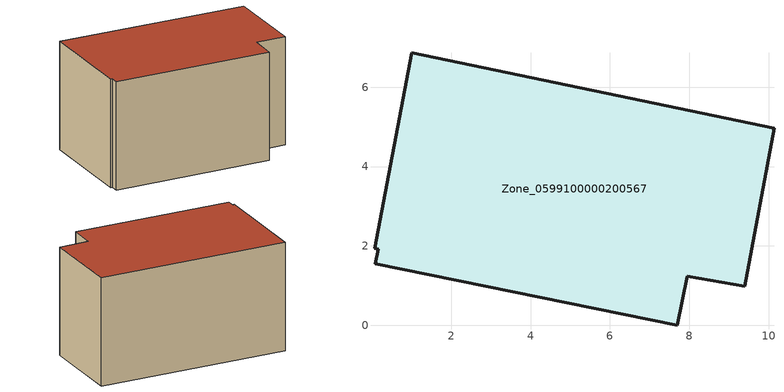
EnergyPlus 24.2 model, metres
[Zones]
Zone_0599100000200567
 floor ground (C_G): 0.09,1.55 0.16,1.92 0.07,1.94 1.01,6.87 10.13,4.97 9.4,0.99 7.95,1.24 7.7,0 z0
 wall outside (C_F): 7.95,1.24 9.4,0.99 10.13,4.97 1.01,6.87 0.07,1.94 0.16,1.92 0.09,1.55 7.7,0 7.95,1.24 z0:5.34
 roof outside (C_R): 0.16,1.92 0.09,1.55 7.7,0 7.95,1.24 9.4,0.99 10.13,4.97 1.01,6.87 0.07,1.94 z5.34
[BUILDING]
Pand.0599100000200567: North Axis=0; Terrain=City; Loads Convergence Tolerance Value=0.04; Temperature Convergence Tolerance Value=0.4; Solar Distribution=FullExterior; Maximum Number of Warmup Days=25; Minimum Number of Warmup Days=1
[Site:Location]
Rotterdam.The.Hague.AP_ZH_NLD Design_Conditions: Latitude=51.96; Longitude=4.45; Time Zone=1; Elevation=-4.5
[SITE:GROUNDTEMPERATURE:BUILDINGSURFACE]
18, 18, 18, 18, 18, 18, 18, 18, 18, 18, 18, 18
[MATERIAL] Thermal Absorptance=0.9; Solar Absorptance=0.7; Visible Absorptance=0.7
Name | Roughness | Thickness | Conductivity | Density | Specific Heat
G.TI.1946 | MediumSmooth | 0.15 | 1 | 540 | 1210
F.TI.1946 | Rough | 0.3 | 0.857143 | 1920 | 840
R.TI.1946 | MediumRough | 0.2 | 0.1 | 1500 | 1000
[CONSTRUCTION]
C_G: G.TI.1946
C_F: F.TI.1946
C_R: R.TI.1946
[ZONE]
Zone_0599100000200567: Type=1; Multiplier=1; Ceiling Height=Autocalculate; Volume=Autocalculate; Floor Area=autocalculate; Part of Total Floor Area=Yes
[ZONEINFILTRATION:DESIGNFLOWRATE]
Infil_Zone_0599100000200567: Zone or ZoneList or Space or SpaceList=Zone_0599100000200567; Schedule=AlwaysOn; Design Flow Rate Calculation Method=Flow/Area; Flow Rate per Floor Area=0.003; Constant Term Coefficient=1; Temperature Term Coefficient=0; Velocity Term Coefficient=0; Velocity Squared Term Coefficient=0
[HVACTEMPLATE:ZONE:IDEALLOADSAIRSYSTEM]
Zone_0599100000200567: Maximum Heating Supply Air Temperature=50; Minimum Cooling Supply Air Temperature=13; Maximum Heating Supply Air Humidity Ratio=0.0156; Minimum Cooling Supply Air Humidity Ratio=0.0077; Heating Limit=NoLimit; Cooling Limit=NoLimit; Dehumidification Control Type=ConstantSensibleHeatRatio; Cooling Sensible Heat Ratio=0.7; Dehumidification Setpoint=60; Humidification Control Type=None; Humidification Setpoint=30; Outdoor Air Method=None; Outdoor Air Flow Rate per Person=0.00944; Outdoor Air Flow Rate per Zone Floor Area=0; Outdoor Air Flow Rate per Zone=0; Demand Controlled Ventilation Type=None; Outdoor Air Economizer Type=NoEconomizer; Heat Recovery Type=None; Sensible Heat Recovery Effectiveness=0.7; Latent Heat Recovery Effectiveness=0.65
[ZONECONTROL:THERMOSTAT]
ThermostatControl_Zone_0599100000200567: Zone or ZoneList=Zone_0599100000200567; Control Type Schedule=DualSetpointControlType; Control 1=Thermostat_Zone_0599100000200567; Temperature Difference Between Cutout And Setpoint=0
[THERMOSTATSETPOINT:DUALSETPOINT]
Thermostat_Zone_0599100000200567: Heating Setpoint Temperature Schedule=HeatingSetpoint_Zone_0599100000200567; Cooling Setpoint Temperature Schedule=CoolingSetpoint_Zone_0599100000200567
[SCHEDULE:COMPACT]
HeatingSetpoint_Zone_0599100000200567: Through: 12/31, For: AllDays, Until: 24:00, 21
CoolingSetpoint_Zone_0599100000200567: Through: 12/31, For: AllDays, Until: 24:00, 24
DualSetpointControlType: Through: 12/31, For: AllDays, Until: 24:00, 4
AlwaysOn: Through: 12/31, For: AllDays, Until: 24:00, 1
